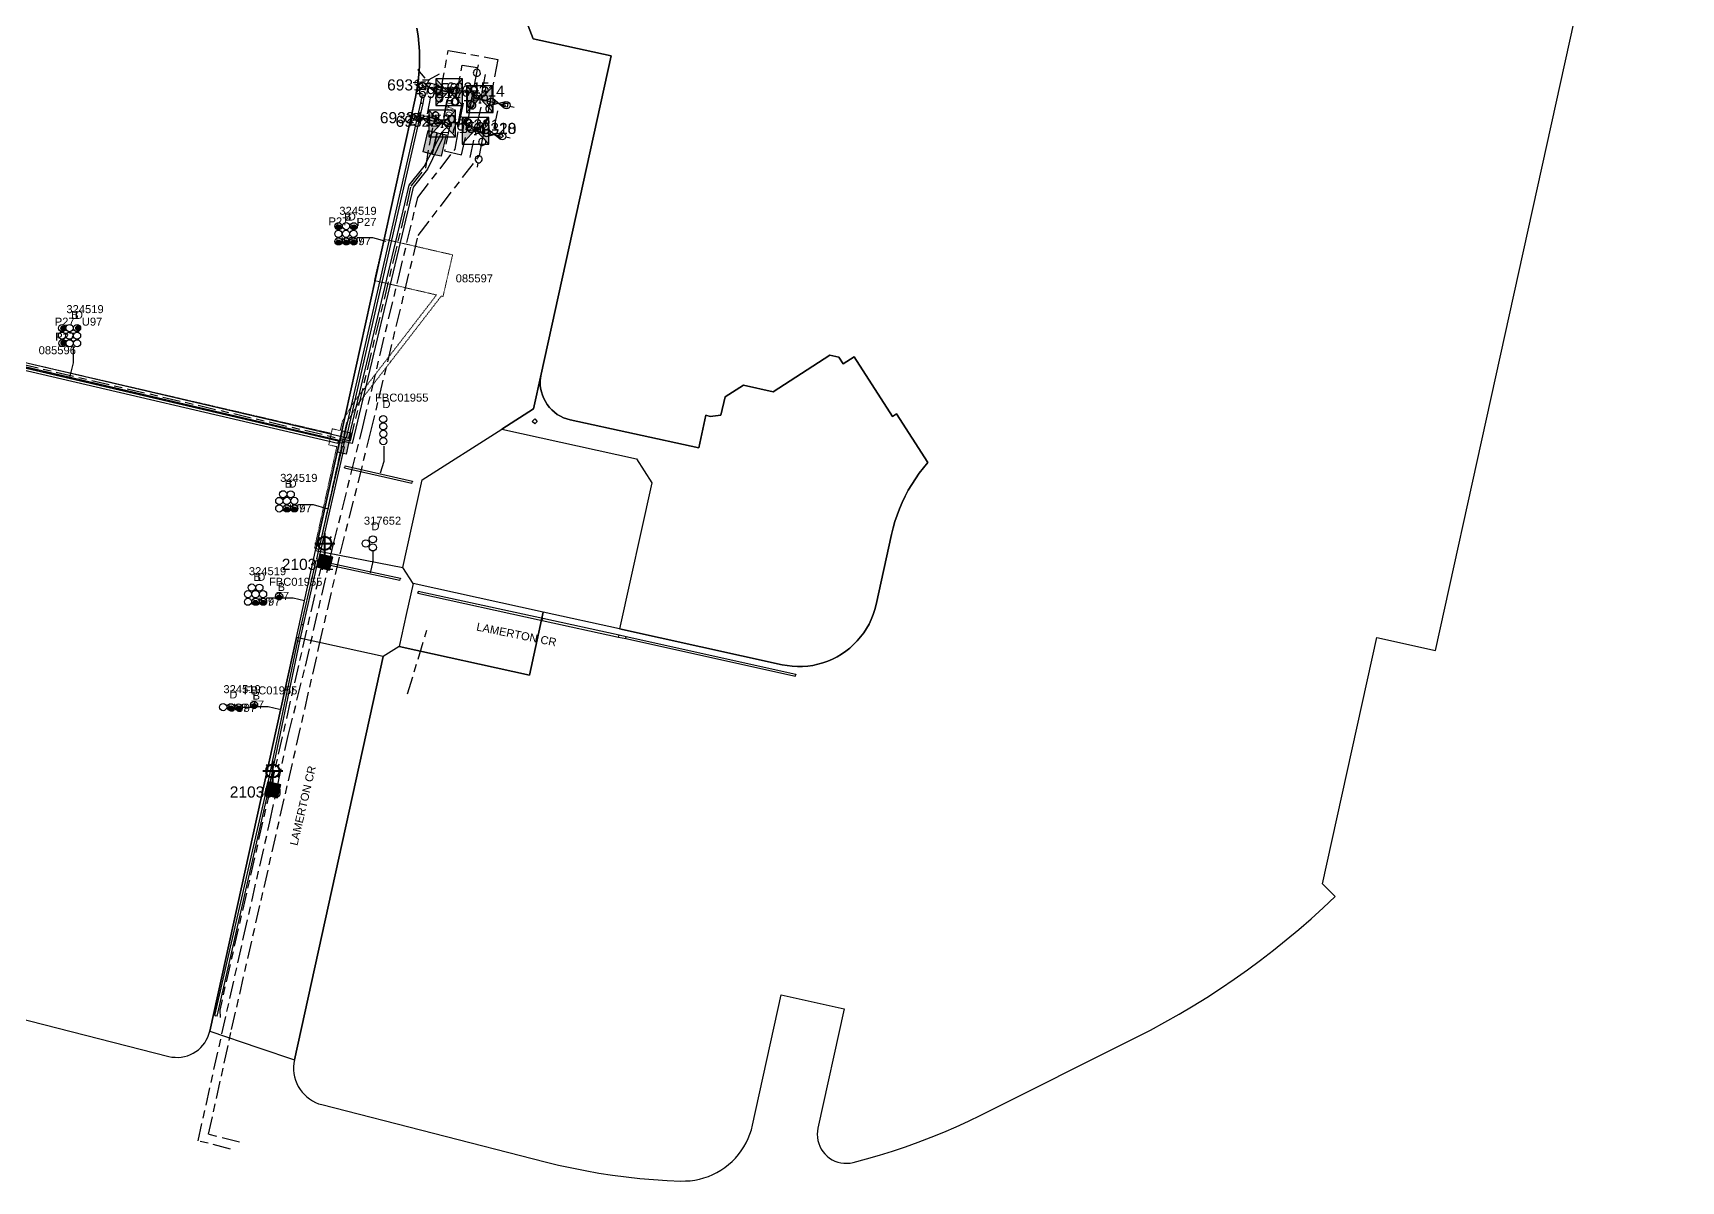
# Model space of a CAD drawing. Extents: x 301026 to 301961, y 6172667 to 6173436.
# Drawn here: x 301589.2 to 301959.8, y 6172832.7 to 6173090.8 of the extents above; entities that cross this region are included whole.
import ezdxf
from ezdxf.enums import TextEntityAlignment as Align

# ---------------------------------------------------------------- set-up
doc = ezdxf.new("R2010")
doc.units = 0
for name, pattern in [('Cable Exist UG', [8.2, 4, -1.2, 1.8, -1.2]), ('HIDDEN', [0.375, 0.25, -0.125]), ('HIDDEN2', [0.1875, 0.125, -0.0625])]:
    doc.linetypes.add(name, pattern=pattern)
doc.layers.get('0').update_dxf_attribs({"color": 6})
for name, color, linetype in [('_User_LV_Exist', 7, 'Continuous'), ('Duct_SP_EXT', 7, 'Continuous'), ('Equip_HV_EXT', 7, 'Continuous'), ('Equip_LV_EXT', 7, 'Continuous'), ('Equip_SP_SL_EXT', 7, 'Continuous'), ('Mains_HV_EXT', 7, 'Continuous'), ('Mains_SL_EXT', 7, 'Continuous'), ('Notes', 7, 'Continuous'), ('Services_SP_EXT', 7, 'Continuous'), ('Sub_SP_EXT', 7, 'Continuous'), ('SupportsUG_SP_HV_EXT', 7, 'Continuous'), ('SupportsUG_SP_LV_SL_EXT', 7, 'Continuous'), ('Trench_SP_EXT', 7, 'Continuous')]:
    doc.layers.add(name, color=color, linetype=linetype)
for name, color, linetype, lineweight in [('Cadastre Land Parcels_SP_EXT', 9, 'Continuous', 5), ('Cadastre Other Property_SP_EXT', 9, 'HIDDEN', 5), ('Cadastre Roads_SP_EXT', 9, 'Continuous', 5)]:
    doc.layers.add(name, color=color, linetype=linetype, lineweight=lineweight)
doc.styles.add('COLUMN_LABEL', font='arial.ttf')
doc.styles.add('iecARIAL', font='arial.ttf', dxfattribs={"height": 2})
doc.styles.add('PIT_LABEL', font='arial.ttf')
doc.styles.add('POLE_LABEL', font='arial.ttf')
doc.styles.get("Standard").update_dxf_attribs({"font": 'arial.ttf'})
doc.styles.add('SWITCH_LABEL', font='arial.ttf', dxfattribs={"height": 2.5})
doc.linetypes.add('Cable E UG', pattern='A,6,-0.5,["E",Standard,S=1.7,R=0,X=0.5,Y=-1],-2.9', length=9.4)

# ---------------------------------------------------------------- blocks, each defined once
blk = doc.blocks.new('SUB_INDOOR_EXT')
h = blk.add_hatch(color=256)
h.paths.add_polyline_path([(3, 3), (0.24, 0), (3, -3)])
h.paths.add_polyline_path([(-3, -3), (-0.24, 0), (-3, 3)])
at = {"color": 7}
for p, q in [((-0.27, 0.81), (0.27, 0.81)), ((0, 0.81), (0, -0.81)), ((-0.27, -0.81), (0.27, -0.81))]:
    blk.add_line(p, q, dxfattribs=at)
blk.add_line((1.92, -2.26), (1.92, -2.26, 0))
for points in [[(-3, -3), (-0.24, 0), (-3, 3)], [(-3, -3), (3, -3), (3, 3), (-3, 3)], [(3, 3), (0.24, 0), (3, -3)]]:
    blk.add_lwpolyline(points, close=True)
for tag, height, flags, p in [('STREET_CODE', 0.2, 9, (1.5, 0)), ('ASSET_NUM', 2.5, 8, (2, 2)), ('CONSTRUCTED_VOLTAGE', 0.2, 9, (1.5, -0.2)), ('OPERATING_VOLTAGE', 0.2, 9, (1.5, -0.6)), ('ORIENTATION', 0.2, 9, (1.5, -0.8)), ('OWNED_BY', 0.2, 9, (1.5, -1)), ('OPERATED_BY', 0.2, 9, (1.5, -1.2)), ('SECONDARY_VOLTAGE', 0.2, 9, (1.5, -1.6)), ('STATE', 0.2, 9, (1.5, -1.8)), ('SUBSTATION_TYPE', 0.2, 9, (1.5, -2.2)), ('STREETNAME', 0.2, 9, (1.5, -3)), ('SUBURB', 0.2, 9, (1.5, -3.2)), ('Z', 0.2, 1, (1.5, -3.6)), ('NO_PHASES', 0.2, 9, (1.5, -0.4)), ('MAINTAINED_BY', 0.2, 9, (1.5, -1.4)), ('PARENT', 0.2, 9, (1.5, -2)), ('USAGE', 0.2, 9, (1.5, -2.4)), ('LEGEND', 0.2, 9, (1.5, -2.6)), ('LOCATION', 0.2, 9, (1.5, -2.8)), ('NOTES', 0.2, 9, (1.5, -3.4))]:
    blk.add_attdef(tag, text='', height=height, dxfattribs=dict(flags=flags)).set_placement(p, align=Align.MIDDLE_LEFT)
blk = doc.blocks.new('DUCT_EXT')
blk.add_circle((0, 0.8), 0.8)
at = {"flags": 1}
blk.add_attdef('Z', (0, 0), '', height=0.2, dxfattribs=at)
at = {"flags": 9}
for tag, p in [('DUCT_CODE', (0, 0)), ('XSECT_TYPE', (0, -0.2)), ('STATE', (0, -0.6)), ('FB_REFERENCE', (0, -0.4)), ('NOTES', (0, -0.8))]:
    blk.add_attdef(tag, text='', height=0.2, dxfattribs=at).set_placement(p, align=Align.MIDDLE_LEFT)
blk = doc.blocks.new('SL_LANTERN_EXT')
at = {"lineweight": 40}
for p, q in [((-2.25, 4.22), (2.25, 4.22)), ((-1.46, 5.68), (-1.06, 5.28)), ((0, 1.97), (0, 6.47)), ((1.46, 5.68), (1.06, 5.28)), ((-1.46, 2.76), (-1.06, 3.16)), ((0, 0), (0, 2.72)), ((1.46, 2.76), (1.06, 3.16))]:
    blk.add_line(p, q, dxfattribs=at)
blk.add_circle((0, 4.22), 1.5, dxfattribs=at)
at = {"style": 'iecARIAL', "flags": 9}
blk.add_attdef('ASSET_NUM', (1.5, 1.5), '', height=2.5, dxfattribs=at)
for tag, p, height, flags in [('OPERATING_VOLTAGE', (0.98, -1.65), 0.2, 9), ('ORIENTATION', (0.98, -1.85), 0.2, 9), ('OWNED_BY', (0.98, -2.05), 0.2, 9), ('STATE', (0.98, -2.25), 0.2, 9), ('CONSTRUCTED_VOLTAGE', (0.98, -0.65), 0.2, 9), ('CONTROL_TYPE', (0.98, -0.85), 0.2, 9), ('LANTERN_PURPOSE', (0.98, -1.05), 0.2, 9), ('LANTERN_TYPE', (0.98, -1.25), 0.2, 9), ('NO_PHASES', (0.98, -1.45), 0.2, 9), ('USAGE', (0.98, -2.45), 0.2, 9), ('CEXIST', (0.98, -2.65), 0.2, 9), ('CNEW', (0.98, -2.85), 0.2, 9), ('CNUMBER', (0.98, -3.05), 0.2, 9), ('CREMOVE', (0.98, -3.25), 0.2, 9), ('CREPLACE', (0.98, -3.45), 0.2, 9), ('LKINGHEIGHT', (0.98, -3.65), 0.2, 9), ('LBRACKET', (0.98, -3.85), 0.2, 9), ('LNUMBER', (2.18, -3.25), 2.5, 8), ('LBRACKETVOCAB', (0.98, -4.05), 0.2, 9), ('LCATEGORY', (0.98, -4.25), 0.2, 9), ('LCHARGE1', (0.98, -4.45), 0.2, 9), ('LCHARGE1PERCENT', (0.98, -4.65), 0.2, 9), ('LCHARGE2', (0.98, -4.85), 0.2, 9), ('LCHARGE2PERCENT', (0.98, -5.05), 0.2, 9), ('LCHARGE3', (0.98, -5.25), 0.2, 9), ('LCHARGE3PERCENT', (0.98, -5.45), 0.2, 9), ('LEXIST', (0.98, -5.65), 0.2, 9), ('LLAMP', (0.98, -5.85), 0.2, 9), ('LLAMPVOCAB', (0.98, -6.05), 0.2, 9), ('LMAST', (0.98, -6.25), 0.2, 9), ('LMASTVOCAB', (0.98, -6.45), 0.2, 9), ('LNEW', (0.98, -6.65), 0.2, 9), ('LANTNUMBER', (0.98, -6.85), 0.2, 9), ('LOUTREACH', (0.98, -7.25), 0.2, 9), ('LOUTREACHVOCAB', (0.98, -7.45), 0.2, 9), ('STREETNAME', (0.98, -9.25), 0.2, 9), ('SUBURB', (0.98, -9.45), 0.2, 1), ('LRATECODE', (0.98, -7.65), 0.2, 9), ('LREMOVE', (0.98, -7.85), 0.2, 9), ('LREPLACE', (0.98, -8.05), 0.2, 9), ('LTYPE', (0.98, -8.25), 0.2, 9), ('LTYPEVOCAB', (0.98, -8.45), 0.2, 9), ('LEGEND', (0.98, -8.65), 0.2, 9), ('LOCATION', (0.98, -8.85), 0.2, 9), ('NOTES', (0.98, -9.05), 0.2, 9)]:
    blk.add_attdef(tag, p, '', height=height, dxfattribs=dict(flags=flags))
blk = doc.blocks.new('CCP_EXT')
blk.add_wipeout([(0, 0.57), (0.57, 0), (0, -0.57), (-0.57, 0)])
blk.add_lwpolyline([(-0.57, 0), (0, 0.57), (0.57, 0), (0, -0.57), (-0.57, 0)])
at = {"flags": 1}
blk.add_attdef('Z', (0, 0), '', height=0.2, dxfattribs=at)
at = {"flags": 9}
for tag, p in [('CCP_TYPE', (0, 0)), ('CONSTRUCTED_VOLTAGE', (0, -0.2)), ('OPERATING_VOLTAGE', (0, -0.6)), ('ORIENTATION', (0, -0.8)), ('OWNED_BY', (0, -1)), ('STATE', (0, -1.8)), ('NO_PHASES', (0, -0.4)), ('USAGE', (0, -1.2)), ('LEGEND', (0, -1.4)), ('LIFE_SUPPORT', (0, -1.6)), ('NOTES', (0, -2))]:
    blk.add_attdef(tag, text='', height=0.2, dxfattribs=at).set_placement(p, align=Align.MIDDLE_LEFT)
blk = doc.blocks.new('LV_UG_DFUSE_CLOSED_EXT')
for points in [[(1, 0), (0, 0)], [(5.04, 0.73), (2.16, -0.72)], [(5.05, -0.71), (2.16, 0.72)], [(6.2, 0.01), (7.2, 0.01)]]:
    blk.add_lwpolyline(points)
for centre in [(1.8, 0), (5.4, 0.01)]:
    blk.add_circle(centre, 0.8)
at = {"flags": 9}
for tag, p in [('ACTUAL_STATUS', (0, 0)), ('CONSTRUCTED_VOLTAGE', (0, -0.2)), ('OPERATING_VOLTAGE', (0, -0.6)), ('ORIENTATION', (0, -0.8)), ('STATE', (0, -1)), ('SWITCH_TYPE', (0, -1.2)), ('NO_PHASES', (0, -0.4)), ('USAGE', (0, -1.4)), ('NOTES', (0, -1.6))]:
    blk.add_attdef(tag, text='', height=0.2, dxfattribs=at).set_placement(p, align=Align.MIDDLE_LEFT)
at = {"flags": 1}
blk.add_attdef('Z', (0, 0), '', height=0.2, dxfattribs=at)
blk = doc.blocks.new('SWG_HOLEC_SU_NO_EXT')
blk.add_line((1.8, -2), (5.8, -2))
for points in [[(1, 0), (0, 0)], [(6.6, 0), (7.6, 0)]]:
    blk.add_lwpolyline(points)
for points in [[(1.8, -0.8, 1), (1.8, 0.8, 1)], [(5.8, -0.8, 1), (5.8, 0.8, 1)]]:
    blk.add_lwpolyline(points, format="xyb", close=True)
at = {"insert": (5.31, -3.64), "char_height": 1.4, "width": 3.8863, "attachment_point": 1, "rotation": 180}
blk.add_mtext('{\\fArial|b0|i0|c0|p34;N/O}', dxfattribs=at)
at = {"style": 'SWITCH_LABEL', "flags": 8}
blk.add_attdef('ASSET_NUM', text='', height=2.5, rotation=179.9544, dxfattribs=at).set_placement((-2.4, 0), align=Align.MIDDLE_LEFT)
at = {"flags": 1}
blk.add_attdef('Z', (0, 0), '', height=0.2, dxfattribs=at)
at = {"flags": 9}
for tag, p in [('ACTUAL_STATUS', (0, -0.4)), ('CONSTRUCTED_VOLTAGE', (0, -0.6)), ('OPERATING_VOLTAGE', (0, -1)), ('ORIENTATION', (0, -1.2)), ('OWNED_BY', (0, -1.4)), ('STATE', (0, -1.8)), ('SWITCH_TYPE', (0, -2)), ('STREETNAME', (0, -2.6)), ('SUBURB', (0, -2.8)), ('NO_PHASES', (0, -0.8)), ('PARENT', (0, -1.6)), ('USAGE', (0, -2.2)), ('LOCATION', (0, -2.4)), ('NOTES', (0, -3))]:
    blk.add_attdef(tag, text='', height=0.2, dxfattribs=at).set_placement(p, align=Align.MIDDLE_LEFT)
at = {"style": 'SWITCH_LABEL', "flags": 9}
blk.add_attdef('STREET_CODE', text='', height=0.2, dxfattribs=at).set_placement((0, -0.2), align=Align.MIDDLE_LEFT)
blk = doc.blocks.new('SWG_HOLEC_SU_EXT')
blk.add_line((1.8, -2), (5.8, -2))
for points in [[(1, 0), (0, 0)], [(6.6, 0), (7.6, 0)]]:
    blk.add_lwpolyline(points)
for points in [[(1.8, -0.8, 1), (1.8, 0.8, 1)], [(5.8, -0.8, 1), (5.8, 0.8, 1)]]:
    blk.add_lwpolyline(points, format="xyb", close=True)
at = {"style": 'SWITCH_LABEL', "flags": 8}
blk.add_attdef('ASSET_NUM', text='', height=2.5, rotation=179.9544, dxfattribs=at).set_placement((-2.4, 0), align=Align.MIDDLE_LEFT)
at = {"flags": 1}
blk.add_attdef('Z', (0, 0), '', height=0.2, dxfattribs=at)
at = {"flags": 9}
for tag, p in [('ACTUAL_STATUS', (0, -0.4)), ('CONSTRUCTED_VOLTAGE', (0, -0.6)), ('OPERATING_VOLTAGE', (0, -1)), ('ORIENTATION', (0, -1.2)), ('OWNED_BY', (0, -1.4)), ('STATE', (0, -1.8)), ('SWITCH_TYPE', (0, -2)), ('STREETNAME', (0, -2.6)), ('SUBURB', (0, -2.8)), ('NO_PHASES', (0, -0.8)), ('PARENT', (0, -1.6)), ('USAGE', (0, -2.2)), ('LOCATION', (0, -2.4)), ('NOTES', (0, -3))]:
    blk.add_attdef(tag, text='', height=0.2, dxfattribs=at).set_placement(p, align=Align.MIDDLE_LEFT)
at = {"style": 'SWITCH_LABEL', "flags": 9}
blk.add_attdef('STREET_CODE', text='', height=0.2, dxfattribs=at).set_placement((0, -0.2), align=Align.MIDDLE_LEFT)
blk = doc.blocks.new('CABLE_LARGE_EXT')
h = blk.add_hatch(color=256)
edge = h.paths.add_edge_path()
edge.add_arc((0, 0.55), 0.55, 0, 360)
blk.add_circle((0, 0.55), 0.55)
at = {"flags": 1}
blk.add_attdef('Z', (0, 0), '', height=0.2, dxfattribs=at)
at = {"flags": 9}
for tag, p in [('COND_CODE', (0, 0)), ('STATE', (0, -0.4)), ('XSECT_SIZE', (0, -0.6)), ('FB_REFERENCE', (0, -0.2)), ('NOTES', (0, -0.8))]:
    blk.add_attdef(tag, text='', height=0.2, dxfattribs=at).set_placement(p, align=Align.MIDDLE_LEFT)
blk = doc.blocks.new('PIT_EXT')
blk.add_hatch(color=256).paths.add_polyline_path([(-2.47, 0.99), (2.47, 0.99), (2.47, -0.99), (-2.47, -0.99)])
at = {"lineweight": -3}
blk.add_lwpolyline([(-2.47, 0.99), (2.47, 0.99), (2.47, -0.99), (-2.47, -0.99)], close=True, dxfattribs=at)
at = {"flags": 1}
blk.add_attdef('Z', (0, 0), '', height=0.2, dxfattribs=at)
at = {"style": 'PIT_LABEL'}
for tag, height, flags, p in [('ASSET_NUM', 2.5, 8, (2, 2)), ('STREET_CODE', 0.2, 9, (0, -0.2))]:
    blk.add_attdef(tag, text='', height=height, dxfattribs=dict(at, flags=flags)).set_placement(p, align=Align.MIDDLE_LEFT)
at = {"flags": 9}
for tag, p in [('OWNED_BY', (0, -0.4)), ('STATE', (0, -0.6)), ('SUPPORT_TYPE', (0, -0.8)), ('USAGE', (0, -1)), ('LOCATION', (0, -1.2)), ('NOTES', (0, -1.4))]:
    blk.add_attdef(tag, text='', height=0.2, dxfattribs=at).set_placement(p, align=Align.MIDDLE_LEFT)
blk = doc.blocks.new('COLUMN_EXT')
blk.add_hatch(color=256).paths.add_polyline_path([(-1.49, 1.48), (-1.49, -1.49), (1.48, -1.49), (1.48, 1.48)])
blk.add_lwpolyline([(-1.49, -1.49), (1.48, -1.49), (1.48, 1.48), (-1.49, 1.48)], close=True)
for tag, height, style, flags, p in [('STRUCTURE_PLANT_NUMBER', 0.2, 'POLE_LABEL', 9, (1.81, 0.03)), ('ASSET_NUM', 2.5, 'COLUMN_LABEL', 8, (2, 2)), ('STREET_CODE', 0.2, 'COLUMN_LABEL', 9, (1.81, -0.2))]:
    blk.add_attdef(tag, text='', height=height, dxfattribs=dict(style=style, flags=flags)).set_placement(p, align=Align.MIDDLE_LEFT)
at = {"flags": 1}
blk.add_attdef('Z', (1.81, -2.35), '', height=0.2, dxfattribs=at)
at = {"flags": 9}
for tag, p in [('COLUMN_TYPE', (1.81, -0.4)), ('OWNED_BY', (1.81, -0.6)), ('STATE', (1.81, -0.8)), ('USAGE', (1.81, -1)), ('STREETNAME', (1.81, -1.6)), ('SUBURB', (1.81, -1.8)), ('LEGEND', (1.81, -1.2)), ('LOCATION', (1.81, -1.4)), ('NOTES', (1.81, -2))]:
    blk.add_attdef(tag, text='', height=0.2, dxfattribs=at).set_placement(p, align=Align.MIDDLE_LEFT)

msp = doc.modelspace()

# ---------------------------------------------------------------- linework, layer by layer
at = {"layer": '_User_LV_Exist', "linetype": 'Cable Exist UG', "flags": 128}
msp.add_lwpolyline([(301673.47, 6172942.22), (301677.76, 6172956.54)], dxfattribs=at)
at = {"layer": 'Cadastre Land Parcels_SP_EXT', "color": 250, "linetype": 'Continuous', "lineweight": -3}
for points in [[(301700.56, 6173092.41), (301701.73, 6173089.51), (301719.26, 6173085.65), (301703.5, 6173014.11), (301703.36, 6173013.33), (301703.3, 6173012.53), (301703.31, 6173011.74), (301703.39, 6173010.95), (301703.55, 6173010.17), (301703.78, 6173009.4), (301704.08, 6173008.66), (301704.45, 6173007.96), (301704.88, 6173007.29), (301705.36, 6173006.66), (301705.91, 6173006.08), (301706.5, 6173005.55), (301707.14, 6173005.08), (301707.83, 6173004.67), (301708.55, 6173004.33), (301709.3, 6173004.05), (301710.06, 6173003.84), (301738.97, 6172997.54), (301740.57, 6173004.87), (301741.54, 6173004.62), (301743.91, 6173004.91), (301744.88, 6173009.02), (301749.02, 6173011.63), (301755.66, 6173010.16), (301768.45, 6173018.37), (301770.43, 6173017.93), (301771.4, 6173016.42), (301773.93, 6173018.04), (301782.5, 6173004.62), (301783.41, 6173005.2), (301790.46, 6172994.23), (301789.48, 6172993.06), (301788.55, 6172991.85), (301787.66, 6172990.61), (301786.84, 6172989.32), (301786.07, 6172988.01), (301785.36, 6172986.66), (301784.7, 6172985.29), (301784.09, 6172983.88), (301783.55, 6172982.46), (301783.07, 6172981.01), (301782.65, 6172979.55), (301782.29, 6172978.06), (301778.82, 6172962.31), (301778.53, 6172961.18), (301778.17, 6172960.08), (301777.74, 6172959), (301777.24, 6172957.95), (301776.67, 6172956.94), (301776.04, 6172955.97), (301775.35, 6172955.04), (301774.59, 6172954.15), (301773.78, 6172953.32), (301772.91, 6172952.55), (301772, 6172951.83), (301771.04, 6172951.17), (301770.04, 6172950.58), (301769, 6172950.05), (301767.94, 6172949.6), (301766.84, 6172949.21), (301765.73, 6172948.9), (301764.59, 6172948.66), (301763.44, 6172948.5), (301762.28, 6172948.4), (301761.12, 6172948.38), (301759.97, 6172948.45), (301758.81, 6172948.59), (301757.67, 6172948.81), (301721.12, 6172956.85), (301703.99, 6172960.63), (301700.88, 6172946.47), (301671.58, 6172952.92), (301668, 6172950.64), (301648.01, 6172859.95), (301647.88, 6172859.2), (301647.82, 6172858.43), (301647.82, 6172857.66), (301647.91, 6172856.9), (301648.05, 6172856.14), (301648.26, 6172855.4), (301648.54, 6172854.69), (301648.88, 6172854), (301649.28, 6172853.34), (301649.74, 6172852.73), (301650.26, 6172852.16), (301650.82, 6172851.63), (301651.43, 6172851.18), (301652.08, 6172850.75), (301652.76, 6172850.41), (301653.47, 6172850.12), (301654.21, 6172849.9), (301704.4, 6172837.06), (301707.4, 6172836.33), (301710.42, 6172835.66), (301713.44, 6172835.06), (301716.49, 6172834.53), (301719.54, 6172834.06), (301722.6, 6172833.66), (301725.67, 6172833.33), (301728.75, 6172833.06), (301731.83, 6172832.86), (301734.92, 6172832.73), (301735.97, 6172832.74), (301737.03, 6172832.81), (301738.07, 6172832.95), (301739.1, 6172833.16), (301740.12, 6172833.43), (301741.12, 6172833.78), (301742.09, 6172834.19), (301743.04, 6172834.66), (301743.94, 6172835.19), (301744.82, 6172835.78), (301745.65, 6172836.43), (301746.44, 6172837.13), (301747.19, 6172837.88), (301747.87, 6172838.68), (301748.51, 6172839.53), (301749.08, 6172840.41), (301749.6, 6172841.33), (301750.06, 6172842.28), (301750.45, 6172843.26), (301750.78, 6172844.26), (301751.04, 6172845.29), (301757.5, 6172874.58), (301771.66, 6172871.46), (301765.75, 6172844.62), (301765.63, 6172843.93), (301765.59, 6172843.24), (301765.62, 6172842.55), (301765.74, 6172841.86), (301765.92, 6172841.19), (301766.17, 6172840.54), (301766.49, 6172839.92), (301766.88, 6172839.34), (301767.32, 6172838.81), (301767.82, 6172838.32), (301768.37, 6172837.9), (301768.95, 6172837.53), (301769.58, 6172837.23), (301770.24, 6172836.99), (301770.92, 6172836.83), (301771.6, 6172836.74), (301772.3, 6172836.72), (301773, 6172836.78), (301773.67, 6172836.92), (301776.64, 6172837.7), (301779.59, 6172838.54), (301782.53, 6172839.45), (301785.44, 6172840.42), (301788.32, 6172841.46), (301791.19, 6172842.56), (301794.04, 6172843.72), (301796.85, 6172844.94), (301799.64, 6172846.22), (301802.4, 6172847.56), (301837.26, 6172864.99), (301840.53, 6172866.67), (301843.76, 6172868.41), (301846.95, 6172870.22), (301850.11, 6172872.09), (301853.23, 6172874.02), (301856.31, 6172876.02), (301859.35, 6172878.08), (301862.35, 6172880.2), (301865.3, 6172882.38), (301868.2, 6172884.62), (301871.06, 6172886.92), (301873.88, 6172889.28), (301876.65, 6172891.69), (301879.36, 6172894.16), (301882.03, 6172896.68), (301879.23, 6172899.57), (301891.42, 6172954.92), (301904.61, 6172952.01), (301959.85, 6173202.6)], [(301535.05, 6172882.39), (301619.78, 6172860.76), (301620.47, 6172860.61), (301621.17, 6172860.54), (301621.88, 6172860.53), (301622.58, 6172860.58), (301622.58, 6172860.58), (301623.28, 6172860.71), (301623.96, 6172860.89), (301624.62, 6172861.14), (301625.25, 6172861.46), (301625.86, 6172861.83), (301626.43, 6172862.25), (301626.94, 6172862.73), (301627.42, 6172863.26), (301627.84, 6172863.82), (301628.21, 6172864.43), (301628.52, 6172865.06), (301628.77, 6172865.72), (301628.96, 6172866.41), (301648.47, 6172954.95), (301652.77, 6172974.46), (301675.24, 6173076.39), (301675.57, 6173078.09), (301675.83, 6173079.81), (301676.02, 6173081.54), (301676.14, 6173083.27), (301676.17, 6173085.01), (301676.14, 6173086.74), (301676.02, 6173088.48), (301675.83, 6173090.2), (301675.57, 6173091.92)], [(301675.57, 6173091.92), (301675.83, 6173090.2), (301676.02, 6173088.48), (301676.14, 6173086.74), (301676.17, 6173085.01), (301676.14, 6173083.27), (301676.02, 6173081.54), (301675.83, 6173079.81), (301675.57, 6173078.09), (301675.24, 6173076.39), (301652.77, 6172974.46), (301672.41, 6172970.67), (301676.76, 6172990.36), (301676.76, 6172990.36), (301694.67, 6173001.79), (301701.78, 6173006.34), (301703.5, 6173014.11), (301719.26, 6173085.65), (301701.73, 6173089.51), (301700.56, 6173092.41)]]:
    msp.add_lwpolyline(points, dxfattribs=at)
for points in [[(301770.43, 6173017.93), (301768.45, 6173018.37), (301755.66, 6173010.16), (301749.02, 6173011.63), (301744.88, 6173009.02), (301743.91, 6173004.91), (301741.54, 6173004.62), (301740.57, 6173004.87), (301738.97, 6172997.54), (301710.06, 6173003.84), (301709.3, 6173004.05), (301708.55, 6173004.33), (301707.83, 6173004.67), (301707.14, 6173005.08), (301706.5, 6173005.55), (301705.91, 6173006.08), (301705.36, 6173006.66), (301704.88, 6173007.29), (301704.45, 6173007.96), (301704.08, 6173008.66), (301703.78, 6173009.4), (301703.55, 6173010.17), (301703.39, 6173010.95), (301703.31, 6173011.74), (301703.3, 6173012.53), (301703.36, 6173013.33), (301703.5, 6173014.11), (301701.78, 6173006.34), (301694.67, 6173001.79), (301724.97, 6172995.1), (301728.39, 6172989.72), (301721.12, 6172956.85), (301757.67, 6172948.81), (301758.81, 6172948.59), (301759.97, 6172948.45), (301761.12, 6172948.38), (301762.28, 6172948.4), (301763.44, 6172948.5), (301764.59, 6172948.66), (301765.73, 6172948.9), (301766.84, 6172949.21), (301767.94, 6172949.6), (301769, 6172950.05), (301770.04, 6172950.58), (301771.04, 6172951.17), (301772, 6172951.83), (301772.91, 6172952.55), (301773.78, 6172953.32), (301774.59, 6172954.15), (301775.35, 6172955.04), (301776.04, 6172955.97), (301776.67, 6172956.94), (301777.24, 6172957.95), (301777.74, 6172959), (301778.17, 6172960.08), (301778.53, 6172961.18), (301778.82, 6172962.31), (301782.29, 6172978.06), (301782.65, 6172979.55), (301783.07, 6172981.01), (301783.55, 6172982.46), (301784.09, 6172983.88), (301784.7, 6172985.29), (301785.36, 6172986.66), (301786.07, 6172988.01), (301786.84, 6172989.32), (301787.66, 6172990.61), (301788.55, 6172991.85), (301789.48, 6172993.06), (301790.46, 6172994.23), (301783.41, 6173005.2), (301782.5, 6173004.62), (301773.93, 6173018.04), (301771.4, 6173016.42), (301770.43, 6173017.93)], [(301721.12, 6172956.85), (301703.99, 6172960.63), (301674.7, 6172967.09), (301672.41, 6172970.67), (301676.76, 6172990.36), (301694.67, 6173001.79), (301724.97, 6172995.1), (301728.39, 6172989.72), (301721.12, 6172956.85)]]:
    msp.add_lwpolyline(points, close=True, dxfattribs=at)
at = {"layer": 'Cadastre Other Property_SP_EXT', "linetype": 'HIDDEN2'}
for points in [[(301683.59, 6173040.95), (301668.15, 6173044.49), (301666.01, 6173035.17), (301679.98, 6173031.93), (301661.48, 6173007.96), (301658.81, 6173003.58), (301658.32, 6173001.42), (301656.54, 6173001.83), (301655.74, 6172998.23), (301657.55, 6172997.83), (301652.55, 6172975.03), (301653.5, 6172974.74), (301659.75, 6173003.19), (301662.3, 6173007.4), (301681.05, 6173031.68), (301681.45, 6173031.59), (301683.59, 6173040.95)], [(301656.31, 6173000.8), (301541.48, 6173027.37), (301541.36, 6173026.4), (301656.05, 6172999.7), (301656.31, 6173000.8)]]:
    msp.add_lwpolyline(points, close=True, dxfattribs=at)
at = {"layer": 'Cadastre Roads_SP_EXT', "color": 250, "linetype": 'Continuous', "lineweight": -3}
msp.add_lwpolyline([(301675.57, 6173091.92), (301675.83, 6173090.2), (301676.02, 6173088.48), (301676.14, 6173086.74), (301676.17, 6173085.01), (301676.14, 6173083.27), (301676.02, 6173081.54), (301675.83, 6173079.81), (301675.57, 6173078.09), (301675.24, 6173076.39), (301652.77, 6172974.46), (301672.41, 6172970.67), (301676.76, 6172990.36), (301676.76, 6172990.36), (301694.67, 6173001.79), (301701.78, 6173006.34), (301703.5, 6173014.11), (301719.26, 6173085.65), (301701.73, 6173089.51), (301700.56, 6173092.41)], dxfattribs=at)
for points in [[(301703.99, 6172960.63), (301674.7, 6172967.09), (301673.16, 6172960.1), (301671.58, 6172952.92), (301700.88, 6172946.47), (301703.99, 6172960.63)], [(301668, 6172950.64), (301648.47, 6172954.95), (301628.96, 6172866.41), (301639.99, 6172862.67), (301648.01, 6172859.95), (301668, 6172950.64)]]:
    msp.add_lwpolyline(points, close=True, dxfattribs=at)
at = {"layer": 'Duct_SP_EXT'}
for p, q in [((301676.48, 6173075.08), (301676.71, 6173075.03)), ((301676.95, 6173074.99), (301676.71, 6173075.03)), ((301540.92, 6173025.85), (301657.78, 6172998.64)), ((301541.03, 6173026.32), (301657.88, 6172999.11)), ((301659.23, 6172999.91), (301659.47, 6172999.86)), ((301659.7, 6172999.8), (301659.47, 6172999.86)), ((301658.77, 6172997.88), (301652.98, 6172972.57)), ((301659.24, 6172997.78), (301653.45, 6172972.46)), ((301657.78, 6172998.64), (301657.83, 6172998.87)), ((301657.88, 6172999.11), (301657.83, 6172998.87)), ((301658.77, 6172997.88), (301659.01, 6172997.83)), ((301659.24, 6172997.78), (301659.01, 6172997.83)), ((301659.3, 6172993.06), (301659.35, 6172993.3)), ((301659.3, 6172993.06), (301674.43, 6172989.63)), ((301659.41, 6172993.53), (301659.35, 6172993.3)), ((301659.41, 6172993.53), (301674.54, 6172990.09)), ((301674.43, 6172989.63), (301674.49, 6172989.86)), ((301674.54, 6172990.09), (301674.49, 6172989.86)), ((301649.62, 6172957.87), (301652.91, 6172972.22)), ((301650.09, 6172957.77), (301653.37, 6172972.12)), ((301652.91, 6172972.22), (301653.14, 6172972.17)), ((301652.98, 6172972.57), (301653.21, 6172972.52)), ((301653.37, 6172972.12), (301653.14, 6172972.17)), ((301653.45, 6172972.46), (301653.21, 6172972.52)), ((301654.34, 6172971.56), (301654.39, 6172971.8)), ((301654.34, 6172971.56), (301671.76, 6172967.79)), ((301654.44, 6172972.03), (301654.39, 6172971.8)), ((301654.44, 6172972.03), (301671.86, 6172968.26)), ((301671.76, 6172967.79), (301671.81, 6172968.02)), ((301671.86, 6172968.26), (301671.81, 6172968.02)), ((301675.78, 6172964.9), (301675.83, 6172965.14)), ((301675.78, 6172964.9), (301703.75, 6172958.78)), ((301675.88, 6172965.37), (301675.83, 6172965.14)), ((301675.88, 6172965.37), (301703.86, 6172959.25)), ((301703.75, 6172958.78), (301703.8, 6172959.02)), ((301703.75, 6172958.78), (301720.92, 6172955.02)), ((301703.86, 6172959.25), (301703.8, 6172959.02)), ((301703.86, 6172959.25), (301721.02, 6172955.49)), ((301648.77, 6172954.16), (301649.62, 6172957.87)), ((301649.24, 6172954.06), (301650.09, 6172957.77)), ((301649.62, 6172957.87), (301649.86, 6172957.82)), ((301649.62, 6172957.87), (301649.86, 6172957.82)), ((301650.09, 6172957.77), (301649.86, 6172957.82)), ((301650.09, 6172957.77), (301649.86, 6172957.82)), ((301720.92, 6172955.02), (301720.97, 6172955.26)), ((301720.92, 6172955.02), (301722.53, 6172954.68)), ((301721.02, 6172955.49), (301720.97, 6172955.26)), ((301721.02, 6172955.49), (301722.63, 6172955.15)), ((301722.53, 6172954.68), (301722.58, 6172954.91)), ((301722.53, 6172954.68), (301722.58, 6172954.91)), ((301722.63, 6172955.15), (301722.58, 6172954.91)), ((301722.63, 6172955.15), (301722.58, 6172954.91)), ((301722.63, 6172955.15), (301722.63, 6172955.15)), ((301722.63, 6172955.15), (301760.8, 6172946.7)), ((301641.81, 6172920.93), (301648.77, 6172954.16)), ((301642.28, 6172920.83), (301649.24, 6172954.06)), ((301648.77, 6172954.16), (301649.01, 6172954.11)), ((301649.24, 6172954.06), (301649.01, 6172954.11)), ((301722.53, 6172954.68), (301722.53, 6172954.68)), ((301722.53, 6172954.68), (301760.69, 6172946.23)), ((301760.69, 6172946.23), (301760.74, 6172946.46)), ((301760.8, 6172946.7), (301760.74, 6172946.46)), ((301630.14, 6172869.91), (301641.81, 6172920.93)), ((301630.61, 6172869.8), (301642.27, 6172920.83)), ((301641.81, 6172920.93), (301642.04, 6172920.88)), ((301641.81, 6172920.93), (301642.04, 6172920.88)), ((301642.27, 6172920.83), (301642.04, 6172920.88)), ((301642.28, 6172920.83), (301642.04, 6172920.88)), ((301630.14, 6172869.91), (301630.38, 6172869.85)), ((301630.61, 6172869.8), (301630.38, 6172869.85))]:
    msp.add_line(p, q, dxfattribs=at)
at = {"layer": 'Mains_HV_EXT', "linetype": 'Cable Exist UG'}
for points in [[(301682.79, 6173077.55), (301684.58, 6173077.2), (301685.77, 6173083.62), (301689.17, 6173083.03), (301687.99, 6173076.51), (301689.73, 6173075.95)], [(301681.23, 6173070.49), (301682.89, 6173069.73), (301681.75, 6173064.32), (301685.6, 6173063.42), (301686.81, 6173068.9), (301688.71, 6173068.82)], [(301635.64, 6172841.47), (301628.73, 6172843.24), (301633.88, 6172866.76), (301653.62, 6172953.12), (301658.34, 6172973.76), (301665.15, 6173000.94), (301675.86, 6173045.33), (301689.66, 6173063.29), (301690.6, 6173068.11), (301688.71, 6173068.82)]]:
    msp.add_lwpolyline(points, dxfattribs=at)
at = {"layer": 'Mains_HV_EXT', "linetype": 'Cable E UG'}
msp.add_lwpolyline([(301542.16, 6173027.34), (301647.81, 6173002.62), (301647.81, 6173002.62), (301660.24, 6172999.71), (301672.85, 6173052.41), (301673.81, 6173056.6), (301677.18, 6173060.84), (301681.23, 6173068.58)], dxfattribs=at)
at = {"layer": 'Mains_SL_EXT', "linetype": 'Cable Exist UG', "flags": 128}
for points in [[(301643.13, 6172920.69), (301643.02, 6172922.47), (301653.96, 6172970.31), (301654.83, 6172971.87)], [(301631.43, 6172869.5), (301631.29, 6172871.14), (301642.25, 6172919.14), (301643.13, 6172920.69)]]:
    msp.add_lwpolyline(points, dxfattribs=at)
at = {"layer": 'Notes'}
for points in [[(301662.23, 6173044.84), (301665.57, 6173044.84), (301668.6, 6173043.99)], [(301598.26, 6173020.22), (301598.26, 6173016.66), (301597.45, 6173013.34)], [(301668.09, 6172997.97), (301668.09, 6172994.5), (301667.28, 6172991.88)], [(301648.92, 6172984.8), (301652.27, 6172984.8), (301655.29, 6172983.95)], [(301665.65, 6172974.37), (301665.65, 6172972.04), (301665.09, 6172969.48)], [(301641.88, 6172963.82), (301643.94, 6172963.83)], [(301645.1, 6172963.82), (301647.75, 6172963.82), (301650.32, 6172963.25)], [(301636.52, 6172939.29), (301638.41, 6172939.29)], [(301636.52, 6172939.29), (301638.41, 6172939.29)], [(301639.46, 6172939.4), (301642.12, 6172939.4), (301644.69, 6172938.82)]]:
    msp.add_lwpolyline(points, dxfattribs=at)
at = {"layer": 'Trench_SP_EXT', "linetype": 'Cable Exist UG'}
msp.add_lwpolyline([(301658.02, 6172998.82), (301658.55, 6172998.7), (301658.55, 6172998.7, 0.357005), (301659.26, 6172999.04), (301659.26, 6172999.04), (301659.43, 6172999.7)], format="xyb", dxfattribs=at)
msp.add_lwpolyline([(301659.43, 6172999.7), (301659.01, 6172997.83)], dxfattribs=at)

# ---------------------------------------------------------------- block references
at = {"layer": 'Equip_HV_EXT'}
ref = msp.add_blockref('SWG_HOLEC_SU_EXT', (301684.58, 6173077.2), dxfattribs=dict(at, rotation=259.2342444870978))
ref.add_attrib('ASSET_NUM', '69315', dxfattribs={"layer": '0', "height": 2.5, "style": 'SWITCH_LABEL'}).set_placement((301682.18, 6173078.45), align=Align.MIDDLE_LEFT)
at = {"layer": 'Equip_SP_SL_EXT'}
for p in [(301654.83, 6172971.87), (301643.13, 6172920.69)]:
    msp.add_blockref('SL_LANTERN_EXT', p, dxfattribs=at)
at = {"layer": 'Notes'}
for name, p in [('DUCT_EXT', (301657.91, 6173046.57)), ('CABLE_LARGE_EXT', (301657.9, 6173046.59)), ('DUCT_EXT', (301661.36, 6173046.57)), ('CABLE_LARGE_EXT', (301661.36, 6173046.57)), ('DUCT_EXT', (301647.19, 6172986.3)), ('DUCT_EXT', (301665.65, 6172976.2)), ('DUCT_EXT', (301664.08, 6172975.25)), ('DUCT_EXT', (301665.65, 6172974.37)), ('DUCT_EXT', (301640.15, 6172965.33)), ('DUCT_EXT', (301644.58, 6172963.37)), ('CABLE_LARGE_EXT', (301644.58, 6172963.37)), ('DUCT_EXT', (301631.99, 6172938.47)), ('DUCT_EXT', (301633.72, 6172938.44)), ('DUCT_EXT', (301635.47, 6172938.41)), ('DUCT_EXT', (301638.95, 6172938.95)), ('CABLE_LARGE_EXT', (301638.95, 6172938.95)), ('CABLE_LARGE_EXT', (301633.72, 6172938.44)), ('CABLE_LARGE_EXT', (301635.47, 6172938.41))]:
    msp.add_blockref(name, p, dxfattribs=at)
for name, p, rotation in [('DUCT_EXT', (301659.64, 6173046.6), 0.1381743272064855), ('DUCT_EXT', (301657.92, 6173044.87), 0.1381743272064855), ('DUCT_EXT', (301657.92, 6173043.17), 0.1381743272064855), ('CABLE_LARGE_EXT', (301657.92, 6173043.17), 0.1381743272064855), ('DUCT_EXT', (301659.62, 6173044.88), 0.1381743272064855), ('DUCT_EXT', (301659.62, 6173043.18), 0.1381743272064855), ('CABLE_LARGE_EXT', (301659.62, 6173043.18), 0.1381743272064855), ('DUCT_EXT', (301661.32, 6173044.88), 0.1381743272064855), ('DUCT_EXT', (301661.32, 6173043.18), 0.1381743272064855), ('CABLE_LARGE_EXT', (301661.32, 6173043.18), 0.1381743272064855), ('DUCT_EXT', (301596.59, 6173024.43), 87.11962245134191), ('DUCT_EXT', (301598.24, 6173024.47), 90.03204462778703), ('DUCT_EXT', (301599.94, 6173024.47), 90.03204462778703), ('DUCT_EXT', (301596.53, 6173022.8), 90.03204462778703), ('DUCT_EXT', (301596.63, 6173021.12), 90.56447217037827), ('CABLE_LARGE_EXT', (301596.59, 6173024.43), 89.55638978863159), ('CABLE_LARGE_EXT', (301596.63, 6173021.12), 90.00000003335067), ('DUCT_EXT', (301598.24, 6173022.77), 90.03204462778703), ('DUCT_EXT', (301598.25, 6173021.07), 90.03204462778703), ('DUCT_EXT', (301599.94, 6173022.77), 90.03204462778703), ('DUCT_EXT', (301599.95, 6173021.07), 90.03204462778703), ('CABLE_LARGE_EXT', (301599.94, 6173024.47), 90.03204462778703), ('DUCT_EXT', (301667.19, 6173004.02), 269.9999999999998), ('DUCT_EXT', (301667.2, 6173002.37), 269.9999999999998), ('DUCT_EXT', (301667.21, 6173000.72), 269.9999999999998), ('DUCT_EXT', (301667.22, 6172999.07), 269.9999999999998), ('DUCT_EXT', (301644.61, 6172984.83), 0.1381743272064855), ('DUCT_EXT', (301644.61, 6172983.13), 0.1381743272064855), ('DUCT_EXT', (301645.48, 6172986.33), 0.1381743272064855), ('DUCT_EXT', (301646.31, 6172984.84), 0.1381743272064855), ('DUCT_EXT', (301646.31, 6172983.14), 0.1381743272064855), ('DUCT_EXT', (301648.01, 6172984.84), 0.1381743272064855), ('DUCT_EXT', (301648.01, 6172983.14), 0.1381743272064855), ('CABLE_LARGE_EXT', (301646.31, 6172983.14), 0.1381743272064855), ('CABLE_LARGE_EXT', (301648.01, 6172983.14), 0.1381743272064855), ('DUCT_EXT', (301638.44, 6172965.35), 0.1381743272064855), ('DUCT_EXT', (301637.57, 6172963.86), 0.1381743272064855), ('DUCT_EXT', (301637.57, 6172962.16), 0.1381743272064855), ('DUCT_EXT', (301639.27, 6172963.86), 0.1381743272064855), ('DUCT_EXT', (301639.27, 6172962.16), 0.1381743272064855), ('CABLE_LARGE_EXT', (301639.27, 6172962.16), 0.1381743272064855), ('DUCT_EXT', (301640.97, 6172963.86), 0.1381743272064855), ('DUCT_EXT', (301640.97, 6172962.16), 0.1381743272064855), ('CABLE_LARGE_EXT', (301640.97, 6172962.16), 0.1381743272064855)]:
    msp.add_blockref(name, p, dxfattribs=dict(at, rotation=rotation))
at = {"layer": 'Sub_SP_EXT'}
ref = msp.add_blockref('SUB_INDOOR_EXT', (301682.79, 6173077.55), dxfattribs=at)
ref.add_attrib('ASSET_NUM', '27156', dxfattribs={"layer": '0', "height": 2.5}).set_placement((301684.79, 6173078.3), align=Align.MIDDLE_RIGHT)
ref = msp.add_blockref('SUB_INDOOR_EXT', (301689.73, 6173075.95), dxfattribs=at)
ref.add_attrib('ASSET_NUM', '27156', dxfattribs={"layer": '0', "height": 2.5}).set_placement((301691.73, 6173076.7), align=Align.MIDDLE_RIGHT)
ref = msp.add_blockref('SUB_INDOOR_EXT', (301681.23, 6173070.49), dxfattribs=at)
ref.add_attrib('ASSET_NUM', '27156', dxfattribs={"layer": '0', "height": 2.5}).set_placement((301683.23, 6173071.24), align=Align.MIDDLE_RIGHT)
ref = msp.add_blockref('SUB_INDOOR_EXT', (301688.71, 6173068.82), dxfattribs=at)
ref.add_attrib('ASSET_NUM', '27156', dxfattribs={"layer": '0', "height": 2.5}).set_placement((301690.71, 6173069.57), align=Align.MIDDLE_RIGHT)
at = {"layer": 'SupportsUG_SP_HV_EXT'}
for p, rotation in [((301678.51, 6173066.25), 76.33993487399928), ((301680.61, 6173065.73), 77.47119216424059), ((301659.22, 6172998.76), 77.08124768453264)]:
    msp.add_blockref('PIT_EXT', p, dxfattribs=dict(at, rotation=rotation))
at = {"layer": 'SupportsUG_SP_LV_SL_EXT'}
ref = msp.add_blockref('COLUMN_EXT', (301654.83, 6172971.87), dxfattribs=dict(at, rotation=255.944934726905))
ref.add_attrib('ASSET_NUM', '210341', dxfattribs={"layer": '0', "height": 2.5, "style": 'COLUMN_LABEL'}).set_placement((301656.83, 6172972.62), align=Align.TOP_RIGHT)
ref = msp.add_blockref('COLUMN_EXT', (301643.13, 6172920.69), dxfattribs=dict(at, rotation=255.944934726905))
ref.add_attrib('ASSET_NUM', '210339', dxfattribs={"layer": '0', "height": 2.5, "style": 'COLUMN_LABEL'}).set_placement((301645.13, 6172921.44), align=Align.TOP_RIGHT)

# ---------------------------------------------------------------- texts
at = {"layer": 'Cadastre Other Property_SP_EXT'}
for s, p in [('085597', (301684.29, 6173034.77)), ('085596', (301590.5, 6173018.6))]:
    msp.add_text(s, height=1.8, dxfattribs=at).set_placement(p)
at = {"layer": 'Cadastre Roads_SP_EXT'}
for rotation, p in [(348.6083, (301688.83, 6172956.52)), (76.755, (301648.68, 6172908.01))]:
    msp.add_text('LAMERTON CR', height=1.8, rotation=rotation, dxfattribs=at).set_placement(p)
at = {"layer": 'Notes'}
for s, p in [('324519', (301658.12, 6173049.95)), ('P27', (301655.69, 6173047.56)), ('B', (301659.17, 6173048.66)), ('D', (301660.02, 6173048.66)), ('P27', (301661.99, 6173047.44)), ('U97', (301657.25, 6173043.16)), ('U97', (301658.95, 6173043.13)), ('U97', (301660.6, 6173043.13)), ('324519', (301596.74, 6173027.84)), ('P27', (301594.12, 6173025.02)), ('B', (301597.8, 6173026.55)), ('D', (301598.65, 6173026.55)), ('U97', (301600.21, 6173025.03)), ('P27', (301594.23, 6173021.64)), ('FBC01955', (301666.14, 6173007.95)), ('D', (301667.81, 6173006.5)), ('324519', (301644.81, 6172989.91)), ('B', (301645.87, 6172988.62)), ('D', (301646.72, 6172988.62)), ('U97', (301645.64, 6172983.09)), ('U97', (301647.29, 6172983.09)), ('317652', (301663.64, 6172980.28)), ('D', (301665.33, 6172979.03)), ('324519', (301637.77, 6172968.93)), ('B', (301638.82, 6172967.65)), ('D', (301639.67, 6172967.65)), ('FBC01955', (301642.29, 6172966.55)), ('B', (301644.24, 6172965.38)), ('U97', (301638.6, 6172962.11)), ('U97', (301640.25, 6172962.11)), ('T7', (301643.89, 6172963.37)), ('324519', (301632.05, 6172942.41)), ('FBC01955', (301636.66, 6172942.13)), ('U97', (301633.02, 6172938.24)), ('D', (301633.38, 6172941.22)), ('U97', (301634.8, 6172938.19)), ('T7', (301638.26, 6172938.95)), ('B', (301638.61, 6172940.96))]:
    msp.add_text(s, height=1.8, dxfattribs=at).set_placement(p)

# ---------------------------------------------------------------- next in the draw order: block references
at = {"layer": 'Services_SP_EXT'}
for p in [(301676.51, 6173078.94), (301674.87, 6173072.1), (301702.07, 6173003.51)]:
    msp.add_blockref('CCP_EXT', p, dxfattribs=at)
for p, rotation in [((301695.56, 6173074.6), 36.00000006831309), ((301694.42, 6173067.66), 168.4892652460466)]:
    msp.add_blockref('CCP_EXT', p, dxfattribs=dict(at, rotation=rotation))

# ---------------------------------------------------------------- next in the draw order: linework, layer by layer
at = {"layer": 'Duct_SP_EXT'}
for p, q in [((301659.23, 6172999.91), (301676.48, 6173075.08)), ((301659.7, 6172999.8), (301676.95, 6173074.99)), ((301676.48, 6173075.08), (301676.8, 6173076.89)), ((301676.8, 6173076.89), (301677.04, 6173076.85)), ((301676.95, 6173074.99), (301677.28, 6173076.8)), ((301677.28, 6173076.8), (301677.04, 6173076.85))]:
    msp.add_line(p, q, dxfattribs=at)
at = {"layer": 'Mains_HV_EXT', "linetype": 'Cable Exist UG'}
for points in [[(301546.95, 6173135.02), (301546.87, 6173132.05), (301546.73, 6173129.77), (301546.42, 6173122.38), (301546.33, 6173120.17), (301545.85, 6173110.57), (301545.29, 6173100.97), (301544.66, 6173091.38), (301543.96, 6173081.8), (301543.17, 6173072.22), (301542.31, 6173062.64), (301541.37, 6173053.08), (301540.36, 6173043.52), (301539.26, 6173033.97), (301538.57, 6173027.66), (301660.62, 6172999.11), (301673.34, 6173052.29), (301674.27, 6173056.38), (301674.27, 6173056.38), (301677.57, 6173060.53), (301678.38, 6173065.6), (301679.35, 6173070.54), (301681.23, 6173070.49)], [(301682.79, 6173077.55), (301680.98, 6173077.9), (301682.61, 6173086.89), (301693.8, 6173084.89), (301690.6, 6173068.11), (301688.71, 6173068.82)], [(301633.64, 6172839.91), (301626.36, 6172841.78), (301636.58, 6172887.55), (301642.51, 6172913.47), (301646.6, 6172932.88), (301650.51, 6172948.48), (301656.73, 6172975.66), (301663.41, 6173002.28), (301667.3, 6173018.55), (301671.42, 6173035.73), (301675.75, 6173053.82), (301684.14, 6173064.68), (301685.4, 6173072.05), (301687.13, 6173071.58), (301687.91, 6173076.12), (301689.73, 6173075.95)]]:
    msp.add_lwpolyline(points, dxfattribs=at)
at = {"layer": 'Mains_HV_EXT', "linetype": 'Cable E UG'}
msp.add_lwpolyline([(301681.23, 6173068.58), (301681.32, 6173067.21), (301677.96, 6173060.22), (301677.96, 6173060.22), (301674.73, 6173056.15), (301673.82, 6173052.18), (301660.99, 6172998.51), (301538.02, 6173027.28), (301538.77, 6173034.03), (301539.86, 6173043.58), (301540.87, 6173053.13), (301541.81, 6173062.69), (301542.67, 6173072.26), (301543.46, 6173081.83), (301544.16, 6173091.42), (301544.79, 6173101), (301545.24, 6173108.69), (301543.97, 6173108.66), (301543.97, 6173108.66), (301517.12, 6173108.51), (301499.5, 6173108.65), (301498.73, 6173108.16)], dxfattribs=at)
at = {"layer": 'Services_SP_EXT'}
for points in [[(301682.79, 6173077.55), (301676.51, 6173078.94)], [(301689.73, 6173075.95), (301695.56, 6173074.6)], [(301681.23, 6173070.49), (301674.87, 6173072.1)], [(301688.71, 6173068.82), (301694.42, 6173067.66)]]:
    msp.add_lwpolyline(points, dxfattribs=at)
at = {"layer": 'Trench_SP_EXT', "linetype": 'Cable Exist UG'}
for points in [[(301677.43, 6173080.65), (301675.81, 6173082.58)], [(301678.31, 6173080.4), (301680.65, 6173081.61)], [(301677.51, 6173079.84), (301674.74, 6173079.65)], [(301678.15, 6173079.68), (301680.49, 6173079.11)]]:
    msp.add_lwpolyline(points, dxfattribs=at)

# ---------------------------------------------------------------- next in the draw order: block references
at = {"layer": 'Equip_HV_EXT'}
ref = msp.add_blockref('SWG_HOLEC_SU_EXT', (301687.92, 6173076.19), dxfattribs=dict(at, rotation=78.82867658327828))
ref.add_attrib('ASSET_NUM', '69312', dxfattribs={"layer": '0', "height": 2.5, "style": 'SWITCH_LABEL'}).set_placement((301685.53, 6173077.44), align=Align.MIDDLE_RIGHT)
ref = msp.add_blockref('SWG_HOLEC_SU_NO_EXT', (301679.35, 6173070.54), dxfattribs=dict(at, rotation=78.2939051594518))
ref.add_attrib('ASSET_NUM', '69324', dxfattribs={"layer": '0', "height": 2.5, "style": 'SWITCH_LABEL'}).set_placement((301676.95, 6173071.79), align=Align.MIDDLE_RIGHT)
ref = msp.add_blockref('SWG_HOLEC_SU_EXT', (301680.98, 6173077.9), dxfattribs=dict(at, rotation=258.3872360559226))
ref.add_attrib('ASSET_NUM', '69317', dxfattribs={"layer": '0', "height": 2.5, "style": 'SWITCH_LABEL'}).set_placement((301678.58, 6173079.15), align=Align.MIDDLE_RIGHT)
ref = msp.add_blockref('SWG_HOLEC_SU_EXT', (301682.89, 6173069.73), dxfattribs=dict(at, rotation=78.45008648924018))
ref.add_attrib('ASSET_NUM', '69322', dxfattribs={"layer": '0', "height": 2.5, "style": 'SWITCH_LABEL'}).set_placement((301680.49, 6173070.98), align=Align.MIDDLE_RIGHT)
ref = msp.add_blockref('SWG_HOLEC_SU_EXT', (301687.99, 6173076.51), dxfattribs=dict(at, rotation=258.9465375003793))
ref.add_attrib('ASSET_NUM', '69314', dxfattribs={"layer": '0', "height": 2.5, "style": 'SWITCH_LABEL'}).set_placement((301685.6, 6173077.76), align=Align.MIDDLE_LEFT)
ref = msp.add_blockref('SWG_HOLEC_SU_EXT', (301686.81, 6173068.9), dxfattribs=dict(at, rotation=77.8285418182605))
ref.add_attrib('ASSET_NUM', '69321', dxfattribs={"layer": '0', "height": 2.5, "style": 'SWITCH_LABEL'}).set_placement((301684.41, 6173070.15), align=Align.MIDDLE_LEFT)
ref = msp.add_blockref('SWG_HOLEC_SU_EXT', (301690.6, 6173068.11), dxfattribs=dict(at, rotation=77.81481741472253))
ref.add_attrib('ASSET_NUM', '69318', dxfattribs={"layer": '0', "height": 2.5, "style": 'SWITCH_LABEL'}).set_placement((301688.2, 6173069.36), align=Align.MIDDLE_LEFT)
ref = msp.add_blockref('SWG_HOLEC_SU_EXT', (301690.6, 6173068.11), dxfattribs=dict(at, rotation=258.601236922805))
ref.add_attrib('ASSET_NUM', '69320', dxfattribs={"layer": '0', "height": 2.5, "style": 'SWITCH_LABEL'}).set_placement((301688.2, 6173069.36), align=Align.MIDDLE_LEFT)
at = {"layer": 'Equip_LV_EXT'}
for p, rotation in [((301682.06, 6173077.69), 167.032092386744), ((301690.45, 6173075.79), 346.9306817887133), ((301680.52, 6173070.66), 165.7429647574557), ((301689.45, 6173068.67), 348.4892652460467)]:
    msp.add_blockref('LV_UG_DFUSE_CLOSED_EXT', p, dxfattribs=dict(at, rotation=rotation))

doc.saveas('drawing.dxf')
